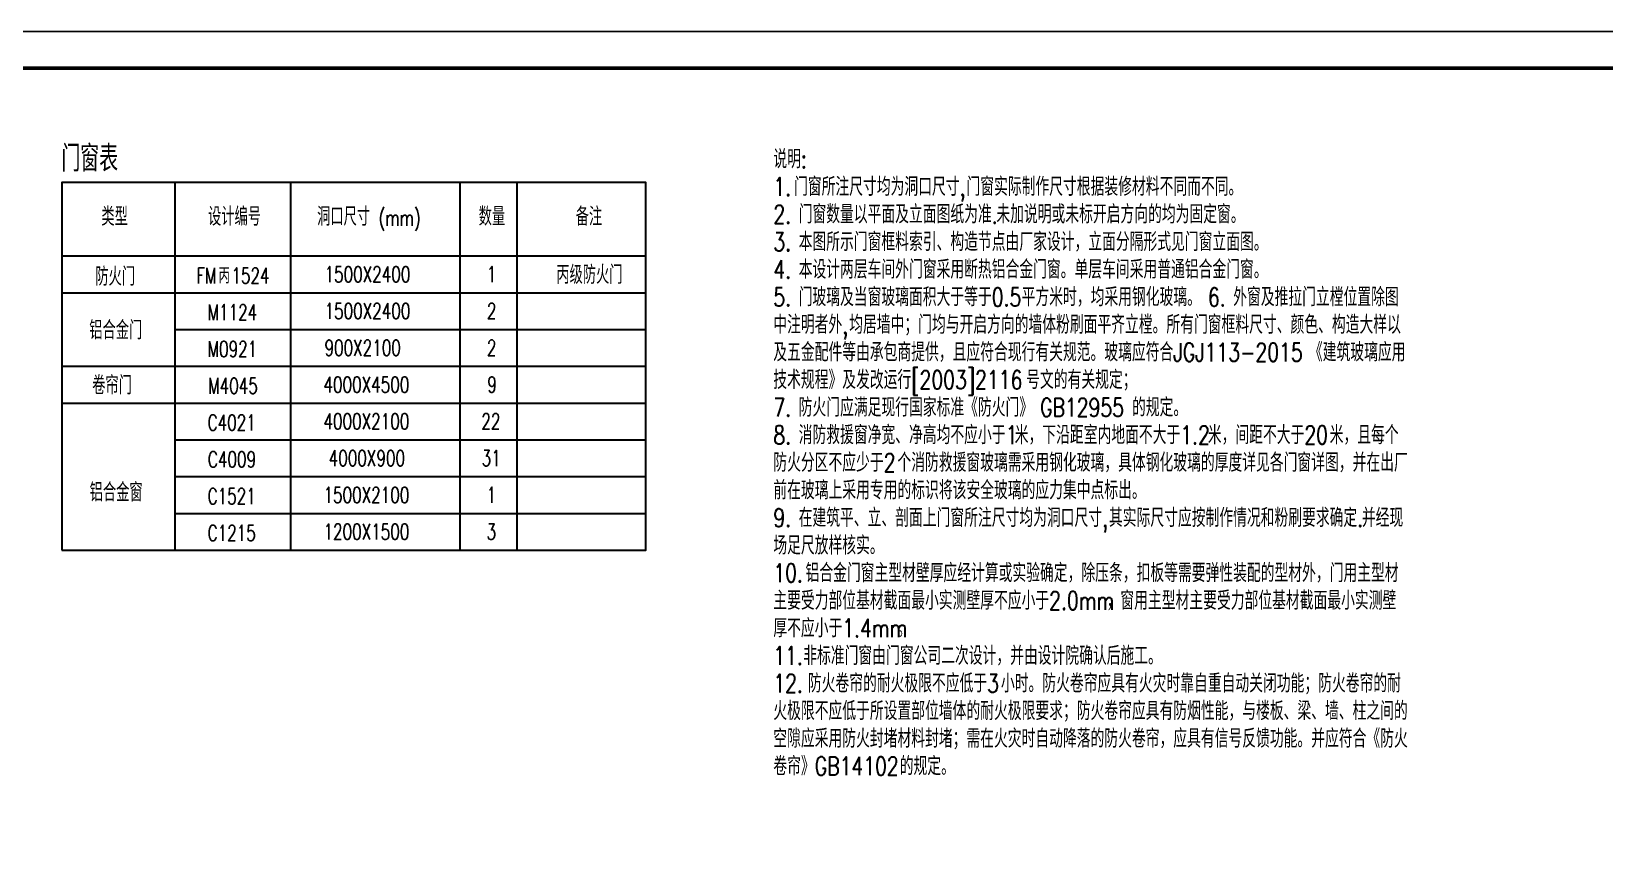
# Model space of a CAD drawing. Extents: x -275060 to -14507, y -783073 to -270523.
# Drawn here: x -180512 to -159127, y -764491 to -753373 of the extents above; entities that cross this region are included whole.
import ezdxf

# ---------------------------------------------------------------- set-up
doc = ezdxf.new("R2010")
doc.units = 0
doc.header["$LTSCALE"] = 1000
doc.header["$MEASUREMENT"] = 0
doc.layers.add('A-Hz2(文字标注)', color=2, linetype='Continuous')
doc.layers.add('PUB_TAB', color=7, linetype='Continuous')
doc.layers.add('TK', color=252, linetype='Continuous', lineweight=13)
doc.styles.add('_HZTXT', font='txt.shx', dxfattribs={"width": 0.75, "bigfont": 'HZTXT.shx'})
doc.styles.add('_TCH_DIM', font='SIMPLEX', dxfattribs={"bigfont": 'GBCBIG'})

# ---------------------------------------------------------------- blocks, each defined once
blk = doc.blocks.new('TK-A0')
at = {"layer": 'TK'}
blk.add_line((0, 0), (1189, 0), dxfattribs=at)
blk = doc.blocks.new('A1')
at = {"layer": 'TK'}
for p, q in [((0, 59400), (-84100, 59400)), ((-1000, 58400), (-81600, 58400))]:
    blk.add_line(p, q, dxfattribs=at)
at = {"layer": 'TK', "const_width": 100}
blk.add_lwpolyline([(-81600, 58400), (-1000, 58400), (-1000, 1000), (-81600, 1000)], close=True, dxfattribs=at)

msp = doc.modelspace()

# ---------------------------------------------------------------- linework, layer by layer
at = {"layer": 'PUB_TAB'}
msp.add_lwpolyline([(-180098.6, -760423.2), (-172160.8, -760423.2), (-172160.8, -755423.2), (-180098.6, -755423.2)], close=True, dxfattribs=at)
for points in [[(-178563.4, -755423.2), (-178563.4, -760423.2)], [(-176992, -755423.2), (-176992, -760423.2)], [(-174687.4, -755423.2), (-174687.4, -760423.2)], [(-173911.5, -755423.2), (-173911.5, -760423.2)], [(-180098.6, -756423.2), (-172160.8, -756423.2)], [(-180098.6, -756923.2), (-172160.8, -756923.2)], [(-178563.4, -757423.2), (-172160.8, -757423.2)], [(-180098.6, -757923.2), (-172160.8, -757923.2)], [(-180098.6, -758423.2), (-172160.8, -758423.2)], [(-178563.4, -758923.2), (-172160.8, -758923.2)], [(-178563.4, -759423.2), (-172160.8, -759423.2)], [(-178563.4, -759923.2), (-172160.8, -759923.2)]]:
    msp.add_lwpolyline(points, dxfattribs=at)

# ---------------------------------------------------------------- block references
at = {"layer": 'TK'}
for name, p, xscale, yscale, zscale in [('TK-A0', (-192857.2, -753372.7), 150, 150, 150), ('A1', (-150807.2, -783072.7), 0.5, 0.5, 0.5)]:
    msp.add_blockref(name, p, dxfattribs=dict(at, xscale=xscale, yscale=yscale, zscale=zscale))

# ---------------------------------------------------------------- texts
at = {"layer": 'A-Hz2(文字标注)', "style": '_HZTXT', "width": 0.75}
for s, p in [('说明', (-170426.8, -755231.8, 0)), (':', (-170051.8, -755231.8, 0)), ('1.', (-170426.8, -755606.8, 0)), ('门窗所注尺寸均为洞口尺寸', (-170144.8, -755606.8, 0)), ('门窗实际制作尺寸根据装修材料不同而不同。', (-167801, -755606.8, 0)), ('2.', (-170426.8, -755981.8, 0)), ('门窗数量以平面及立面图纸为准', (-170082.3, -755981.8, 0)), (',', (-167894.8, -755606.8, 0)), ('未加说明或未标开启方向的均为固定窗。', (-167394.8, -755981.8, 0)), ('.', (-167457.3, -755981.8, 0)), ('3.', (-170426.8, -756356.8, 0)), ('本图所示门窗框料索引、构造节点由厂家设计，立面分隔形式见门窗立面图。', (-170082.3, -756356.8, 0)), ('4.', (-170426.8, -756731.8, 0)), ('本设计两层车间外门窗采用断热铝合金门窗。单层车间采用普通铝合金门窗。', (-170082.3, -756731.8, 0)), ('5.', (-170426.8, -757106.8, 0)), ('门玻璃及当窗玻璃面积大于等于', (-170082.3, -757106.8, 0)), ('0.5', (-167457.3, -757106.8, 0)), ('平方米时，均采用钢化玻璃。', (-167051, -757106.8, 0)), ('6.', (-164519, -757106.8, 0)), ('外窗及推拉门立樘位置除图', (-164174.5, -757106.8, 0)), ('中注明者外', (-170426.8, -757481.8, 0)), ('均居墙中；门均与开启方向的墙体粉刷面平齐立樘。所有门窗框料尺寸、颜色、构造大样以', (-169395.5, -757481.8, 0)), (',', (-169489.3, -757481.8, 0)), ('及五金配件等由承包商提供，且应符合现行有关规范。玻璃应符合', (-170426.8, -757856.8, 0)), ('JGJ113-2015', (-164989.3, -757856.8, 0)), ('《建筑玻璃应用', (-163145.5, -757856.8, 0)), ('技术规程》及发改运行', (-170426.8, -758231.8, 0)), ('[2003]2116', (-168551.8, -758231.8, 0)), ('号文的有关规定；', (-166989.3, -758231.8, 0)), ('7.', (-170426.8, -758606.8, 0)), ('防火门应满足现行国家标准《防火门》', (-170082.3, -758606.8, 0)), ('GB12955', (-166800.3, -758606.8, 0)), ('的规定。', (-165550.3, -758606.8, 0)), ('8.', (-170426.8, -758981.8, 0)), ('消防救援窗净宽、净高均不应小于', (-170082.3, -758981.8, 0)), ('1', (-167269.8, -758981.8, 0)), ('米，下沿距室内地面不大于', (-167144.8, -758981.8, 0)), ('1.2', (-164894.8, -758981.8, 0)), ('米，间距不大于', (-164519.8, -758981.8, 0)), ('20', (-163207.3, -758981.8, 0)), ('米，且每个', (-162863.5, -758981.8, 0)), ('防火分区不应少于', (-170426.8, -759356.8, 0)), ('2', (-168926.8, -759356.8, 0)), ('个消防救援窗玻璃需采用钢化玻璃，具体钢化玻璃的厚度详见各门窗详图，并在出厂', (-168739.3, -759356.8, 0)), ('前在玻璃上采用专用的标识将该安全玻璃的应力集中点标出。', (-170426.8, -759731.8, 0)), ('9.', (-170426.8, -760106.8, 0)), ('在建筑平、立、剖面上门窗所注尺寸均为洞口尺寸', (-170082.3, -760106.8, 0)), ('其实际尺寸应按制作情况和粉刷要求确定', (-165863.5, -760106.8, 0)), ('并经现', (-162426, -760106.8, 0)), ('场足尺放样核实。', (-170426.8, -760481.8, 0)), (',', (-165957.3, -760106.8, 0)), ('.', (-162488.5, -760106.8, 0)), ('10.', (-170426.8, -760856.8, 0)), ('铝合金门窗主型材壁厚应经计算或实验确定，除压条，扣板等需要弹性装配的型材外，门用主型材', (-169988.5, -760856.8, 0)), ('主要受力部位基材截面最小实测壁厚不应小于', (-170426.8, -761231.8, 0)), ('2.0mm', (-166676.8, -761231.8, 0)), ('，窗用主型材主要受力部位基材截面最小实测壁', (-165895.5, -761231.8, 0)), ('厚不应小于', (-170426.8, -761606.8, 0)), ('1.4mm', (-169489.3, -761606.8, 0)), ('。', (-168739.3, -761606.8, 0)), ('11.', (-170426.8, -761981.8, 0)), ('非标准门窗由门窗公司二次设计，并由设计院确认后施工。', (-170019.8, -761981.8, 0)), ('12.', (-170426.8, -762356.8, 0)), ('防火卷帘的耐火极限不应低于', (-169957.3, -762356.8, 0)), ('3', (-167519.8, -762356.8, 0)), ('小时。防火卷帘应具有火灾时靠自重自动关闭功能；防火卷帘的耐', (-167332.3, -762356.8, 0)), ('火极限不应低于所设置部位墙体的耐火极限要求；防火卷帘应具有防烟性能，与楼板、梁、墙、柱之间的', (-170426.8, -762731.8, 0)), ('空隙应采用防火封堵材料封堵；需在火灾时自动降落的防火卷帘，应具有信号反馈功能。并应符合《防火', (-170426.8, -763106.8, 0)), ('卷帘》', (-170426.8, -763481.8, 0)), ('GB14102', (-169864.3, -763481.8, 0)), ('的规定。', (-168708, -763481.8, 0))]:
    msp.add_text(s, height=250, dxfattribs=at).set_placement(p)
at = {"layer": 'PUB_TAB', "style": '_TCH_DIM'}
for s, height, p in [('门窗表', 357.14, (-180105.5, -755276.5)), ('类型', 250, (-179561.5, -756012.6)), ('设计编号', 250, (-178111.5, -756012.6)), ('洞口尺寸', 250, (-176628.8, -756012.6)), ('数量', 250, (-174432.5, -756011.1)), ('备注', 250, (-173113.1, -756012.6)), ('防火门', 250, (-179644.1, -756827.8)), ('丙', 214.3, (-177969.1, -756798.2)), ('丙级防火门', 250, (-173377.2, -756803)), ('铝合金门', 250, (-179725.7, -757557.2)), ('卷帘门', 250, (-179686.3, -758305.3)), ('铝合金窗', 250, (-179720.7, -759760.6))]:
    msp.add_text(s, height=height, dxfattribs=at).set_placement(p)
at = {"layer": 'PUB_TAB', "style": '_TCH_DIM', "width": 0.705882}
for s, height, p in [('(mm)', 214.29, (-175791, -756012.6)), ('FM', 214.29, (-178269.1, -756798.2)), ('1524', 214.29, (-177793.5, -756798.2)), ('1500X2400', 214.29, (-176527.7, -756779.4)), ('1', 214.3, (-174322.2, -756779.4)), ('M1124', 214.29, (-178117, -757295.9)), ('1500X2400', 214.29, (-176527.7, -757279.4)), ('2 ', 214.29, (-174320.9, -757279.4)), ('M0921', 214.29, (-178117, -757795.9)), ('900X2100', 214.29, (-176527.7, -757779.4)), ('2 ', 214.29, (-174320.9, -757779.4)), ('M4045', 214.29, (-178108.6, -758295.9)), ('4000X4500', 214.29, (-176542, -758279.4)), ('9', 214.3, (-174315.3, -758279.4)), ('C4021', 214.29, (-178117, -758795.9)), ('4000X2100', 214.29, (-176542, -758779.4)), ('22', 214.29, (-174395.9, -758779.4)), ('C4009', 214.29, (-178113.4, -759295.9)), ('4000X900', 214.29, (-176470.6, -759279.4)), ('31', 214.29, (-174392.3, -759279.4)), ('C1521', 214.29, (-178117, -759795.9)), ('1500X2100', 214.29, (-176542, -759779.4)), ('1', 214.3, (-174324.4, -759779.4)), ('C1215', 214.29, (-178117, -760295.9)), ('1200X1500', 214.29, (-176542, -760279.4)), ('3', 214.3, (-174324.4, -760279.4))]:
    msp.add_text(s, height=height, dxfattribs=at).set_placement(p)

doc.saveas('drawing.dxf')
